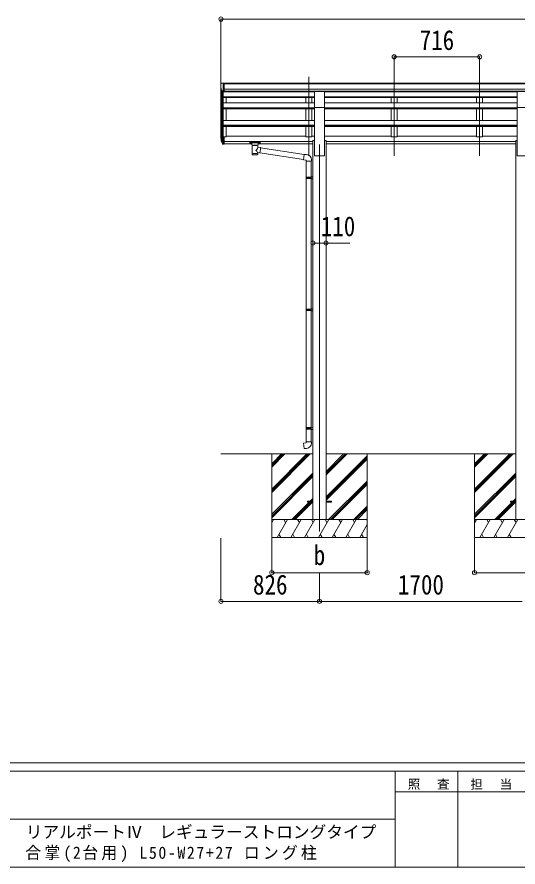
# Model space of a CAD drawing. Units: millimetres at full size, sheet at 1:35. Extents: x -9783 to 9892, y -6828 to 6752.
# Drawn here: x 36 to 4235, y -6828 to 303 of the extents above; entities that cross this region are included whole.
import ezdxf
from ezdxf.enums import TextEntityAlignment as Align

# ---------------------------------------------------------------- set-up
doc = ezdxf.new("R2010")
doc.units = ezdxf.units.MM
doc.header["$LTSCALE"] = 35
doc.header["$PDMODE"] = 32
doc.header["$PDSIZE"] = 35
for name, color, linetype, lineweight in [('0-0_0', 7, 'Continuous', 9), ('0-1_本体', 4, 'Continuous', 9), ('0-2_部品', 7, 'Continuous', 9), ('0-8_PARTS2', 2, 'Continuous', 9), ('0-A_寸法', 6, 'Continuous', 9), ('F-0_240', 7, 'Continuous', 9)]:
    doc.layers.add(name, color=color, linetype=linetype, lineweight=lineweight)
doc.styles.add('ＭＳ ゴシック', font='')
doc.styles.get('ＭＳ ゴシック').set_extended_font_data('MS Gothic')

msp = doc.modelspace()

# ---------------------------------------------------------------- linework, layer by layer
at = {"layer": '0-0_0'}
for p, q in [((1745.4, -3363.04), (2516.4, -3363.04)), ((2171.4, -3363.04), (2171.4, -4063.04)), ((2171.4, -3657.21), (2465.58, -3363.04)), ((2171.4, -3671.36), (2479.72, -3363.04)), ((2171.4, -3685.5), (2493.86, -3363.04)), ((2171.4, -3473.37), (2281.73, -3363.04)), ((2171.4, -3459.23), (2267.59, -3363.04)), ((2171.4, -3445.08), (2253.44, -3363.04)), ((2626.4, -3363.04), (4216.4, -3363.04)), ((2626.4, -3538.87), (2802.23, -3363.04)), ((2626.4, -3524.73), (2788.09, -3363.04)), ((2626.4, -3510.58), (2773.94, -3363.04)), ((2626.4, -3722.71), (2971.4, -3377.72)), ((2626.4, -3736.86), (2971.4, -3391.86)), ((2626.4, -3751), (2971.4, -3406)), ((2971.4, -3363.04), (2971.4, -4063.04)), ((3871.4, -3363.04), (3871.4, -4063.04)), ((3871.4, -3657.21), (4165.58, -3363.04)), ((3871.4, -3671.36), (4179.72, -3363.04)), ((3871.4, -3685.5), (4193.86, -3363.04)), ((3871.4, -3473.37), (3981.73, -3363.04)), ((3871.4, -3459.23), (3967.59, -3363.04)), ((3871.4, -3445.08), (3953.44, -3363.04)), ((2171.4, -3869.35), (2516.4, -3524.35)), ((2171.4, -3883.49), (2516.4, -3538.49)), ((2171.4, -3897.63), (2516.4, -3552.63)), ((3871.4, -3869.35), (4216.4, -3524.35)), ((3871.4, -3883.49), (4216.4, -3538.49)), ((3871.4, -3897.63), (4216.4, -3552.63)), ((2648.21, -3913.04), (2971.4, -3589.85)), ((2662.35, -3913.04), (2971.4, -3603.99)), ((2676.49, -3913.04), (2971.4, -3618.13)), ((2339.84, -3913.04), (2485.34, -3767.54)), ((2353.98, -3913.04), (2499.48, -3767.54)), ((2368.12, -3913.04), (2513.62, -3767.54)), ((2494.34, -3758.54), (2516.4, -3736.48)), ((2508.48, -3758.54), (2516.4, -3750.62)), ((4039.84, -3913.04), (4185.34, -3767.54)), ((4053.98, -3913.04), (4199.48, -3767.54)), ((4068.12, -3913.04), (4213.62, -3767.54)), ((4194.34, -3758.54), (4216.4, -3736.48)), ((4208.48, -3758.54), (4216.4, -3750.62)), ((2860.34, -3913.04), (2971.4, -3801.98)), ((2874.48, -3913.04), (2971.4, -3816.12)), ((2888.62, -3913.04), (2971.4, -3830.26)), ((2971.4, -3913.04), (2171.4, -3913.04)), ((2171.4, -3940.54), (2187.28, -3913.04)), ((2216.14, -4063.04), (2302.75, -3913.04)), ((2287.75, -3939.02), (2272.75, -3913.04)), ((2331.61, -4063.04), (2418.22, -3913.04)), ((2403.22, -3939.02), (2388.21, -3913.04)), ((2447.08, -4063.04), (2533.69, -3913.04)), ((2518.69, -3939.02), (2503.68, -3913.04)), ((2562.55, -4063.04), (2649.16, -3913.04)), ((2634.16, -3939.02), (2619.16, -3913.04)), ((2678.02, -4063.04), (2764.63, -3913.04)), ((2749.63, -3939.02), (2734.63, -3913.04)), ((2793.49, -4063.04), (2880.1, -3913.04)), ((2850.1, -3913.04), (2865.1, -3939.02)), ((2965.57, -3913.04), (2971.4, -3923.14)), ((4671.4, -3913.04), (3871.4, -3913.04)), ((3871.4, -3940.54), (3887.28, -3913.04)), ((3916.14, -4063.04), (4002.75, -3913.04)), ((3987.75, -3939.02), (3972.75, -3913.04)), ((4031.61, -4063.04), (4118.22, -3913.04)), ((4103.22, -3939.02), (4088.21, -3913.04)), ((4147.08, -4063.04), (4233.69, -3913.04)), ((4218.69, -3939.02), (4203.68, -3913.04)), ((2908.96, -4063.04), (2971.4, -3954.9)), ((2171.4, -4063.04), (2971.4, -4063.04)), ((2231.14, -4037.06), (2246.14, -4063.04)), ((2346.61, -4037.06), (2361.61, -4063.04)), ((2462.08, -4037.06), (2477.08, -4063.04)), ((2577.55, -4037.06), (2592.55, -4063.04)), ((2693.02, -4037.06), (2708.02, -4063.04)), ((2808.49, -4037.06), (2823.49, -4063.04)), ((2923.96, -4037.06), (2938.96, -4063.04)), ((3871.4, -4063.04), (4671.4, -4063.04)), ((3931.14, -4037.06), (3946.14, -4063.04)), ((4046.61, -4037.06), (4061.61, -4063.04)), ((4162.08, -4037.06), (4177.08, -4063.04))]:
    msp.add_line(p, q, dxfattribs=at)
at = {"layer": '0-1_本体'}
for p, q in [((1771.9, -253.5), (6770.9, -253.5)), ((1771.9, -258.86), (6770.9, -258.86)), ((1745.4, -703.77), (1745.4, -290.25)), ((1749.68, -309.05), (1749.68, -728.03)), ((1759.4, -324.41), (1759.4, -746.03)), ((1765.4, -323.88), (1765.4, -701.6)), ((1765.4, -325.38), (2528.9, -325.38)), ((1771.9, -302.38), (6770.9, -302.38)), ((1771.9, -320.05), (6770.9, -320.05)), ((2528.9, -322.42), (1771.9, -322.42)), ((2456.4, -322.42), (2456.4, -325.38)), ((2506.4, -322.42), (2506.4, -325.38)), ((2613.9, -322.42), (4228.9, -322.42)), ((2613.9, -325.38), (4228.9, -325.38)), ((3172.4, -322.42), (3172.4, -325.38)), ((3222.4, -322.42), (3222.4, -325.38)), ((3888.4, -322.42), (3888.4, -325.38)), ((3938.4, -322.42), (3938.4, -325.38)), ((1765.4, -367.33), (2528.9, -367.33)), ((1765.4, -369.03), (2528.9, -369.03)), ((1765.4, -372.81), (2528.9, -372.81)), ((1765.4, -418.24), (2528.9, -418.24)), ((1790.4, -418.24), (1790.4, -372.81)), ((2456.4, -372.81), (2456.4, -418.24)), ((2506.4, -372.81), (2506.4, -418.24)), ((2613.9, -367.33), (4228.9, -367.33)), ((2613.9, -369.03), (4228.9, -369.03)), ((2613.9, -372.81), (4228.9, -372.81)), ((2613.9, -418.24), (4228.9, -418.24)), ((3172.4, -372.81), (3172.4, -418.24)), ((3222.4, -372.81), (3222.4, -418.24)), ((3888.4, -372.81), (3888.4, -418.24)), ((3938.4, -372.81), (3938.4, -418.24)), ((1765.4, -458.82), (2528.9, -458.82)), ((1765.4, -460.51), (2528.9, -460.51)), ((1765.4, -467.37), (2528.9, -467.37)), ((1790.4, -566.48), (1790.4, -467.37)), ((2456.4, -467.37), (2456.4, -566.48)), ((2506.4, -467.37), (2506.4, -566.48)), ((2528.9, -863.03), (2528.9, -456.08)), ((2613.9, -863.03), (2613.9, -456.08)), ((2613.9, -458.82), (4228.9, -458.82)), ((2613.9, -460.51), (4228.9, -460.51)), ((2613.9, -467.37), (4228.9, -467.37)), ((3172.4, -467.37), (3172.4, -566.48)), ((3222.4, -467.37), (3222.4, -566.48)), ((3888.4, -467.37), (3888.4, -566.48)), ((3938.4, -467.37), (3938.4, -566.48)), ((4228.9, -863.03), (4228.9, -456.08)), ((1765.4, -566.48), (2528.9, -566.48)), ((2613.9, -566.48), (4228.9, -566.48)), ((1765.4, -605.62), (2528.9, -605.62)), ((1765.4, -607.29), (2528.9, -607.29)), ((1765.4, -616.93), (2528.9, -616.93)), ((1790.4, -702.43), (1790.4, -616.93)), ((2456.4, -616.93), (2456.4, -702.43)), ((2613.9, -605.62), (4228.9, -605.62)), ((2613.9, -607.29), (4228.9, -607.29)), ((2613.9, -616.93), (4228.9, -616.93)), ((3172.4, -616.93), (3172.4, -702.43)), ((3888.4, -616.93), (3888.4, -702.43)), ((1771.9, -702.43), (1790.4, -702.43)), ((1790.4, -697.21), (2456.4, -697.21)), ((2506.4, -697.21), (2528.9, -697.21)), ((2613.9, -697.21), (3172.4, -697.21)), ((3222.4, -697.21), (3888.4, -697.21)), ((3938.4, -697.21), (4228.9, -697.21)), ((1771.9, -741.52), (2516.4, -741.52)), ((1771.9, -742.9), (2516.4, -742.9)), ((1771.9, -760.07), (2003.4, -760.07)), ((2057.4, -760.07), (2516.4, -760.07)), ((2516.4, -733.03), (2528.9, -733.03)), ((2516.4, -733.03), (2516.4, -3913.03)), ((2613.9, -733.03), (2626.4, -733.03)), ((2626.4, -733.03), (2626.4, -3913.03)), ((2626.4, -741.52), (4216.4, -741.52)), ((2626.4, -742.9), (4216.4, -742.9)), ((2626.4, -760.07), (4216.4, -760.07)), ((4216.4, -733.03), (4228.9, -733.03)), ((4216.4, -733.03), (4216.4, -3913.03)), ((2528.9, -863.03), (2613.9, -863.03)), ((4228.9, -863.03), (4313.9, -863.03))]:
    msp.add_line(p, q, dxfattribs=at)
for points in [[(2506.4, -616.93), (2506.4, -702.43), (2456.4, -702.43)], [(3222.4, -616.93), (3222.4, -702.43), (3172.4, -702.43)], [(3938.4, -616.93), (3938.4, -702.43), (3888.4, -702.43)]]:
    msp.add_lwpolyline(points, dxfattribs=at)
at = {"layer": '0-2_部品'}
for p, q in [((1743.4, -261.27), (1743.4, -261.9)), ((1750.31, -252.47), (1746.24, -258.27)), ((1753.4, -251.9), (1751.07, -252.04)), ((1753.4, -251.9), (1771.9, -251.9)), ((1765.4, -324.88), (1765.4, -251.9)), ((1771.9, -251.9), (1781.9, -251.99)), ((1771.9, -323.88), (1771.9, -251.9)), ((1781.9, -254.09), (1781.9, -251.99)), ((1757.77, -323.07), (1748.5, -307)), ((1765.4, -324.88), (1760.19, -324.56)), ((1771.9, -323.88), (1765.4, -323.88)), ((2528.9, -321.92), (2613.9, -321.92)), ((2528.9, -456.08), (2528.9, -321.92)), ((2613.9, -456.08), (2613.9, -321.92)), ((4228.9, -321.92), (4313.9, -321.92)), ((4228.9, -456.08), (4228.9, -321.92)), ((2528.9, -456.08), (2613.9, -456.08)), ((4228.9, -456.08), (4313.9, -456.08)), ((1765.4, -701.6), (1765.4, -763.48)), ((1771.9, -701.6), (1765.4, -701.6)), ((1771.9, -701.6), (1771.9, -762.66)), ((1747.79, -727.64), (1757.95, -746.81)), ((1758.96, -745.56), (1749.21, -727.14)), ((1750.38, -744.49), (1757.95, -761.98)), ((1765.4, -746.31), (1760.26, -746.31)), ((1765.4, -748.31), (1760.55, -748.31)), ((1765.4, -763.48), (1760.55, -763.48)), ((1771.9, -739.91), (1765.4, -739.91)), ((1771.9, -745.31), (1765.4, -745.31)), ((1771.9, -762.66), (1765.4, -762.66)), ((1986.9, -748.37), (1986.9, -759.13)), ((1986.9, -748.56), (1986.9, -750.11)), ((1988.9, -747.71), (2071.9, -747.71)), ((1988.9, -749.89), (2071.9, -749.89)), ((1988.9, -759.8), (2003.4, -759.8)), ((2003.4, -766.6), (2003.4, -756.33)), ((2007.5, -771.1), (2007.48, -851.4)), ((2053.3, -788.68), (2053.3, -771.09)), ((2057.4, -766.6), (2057.4, -756.33)), ((2057.4, -759.8), (2071.9, -759.8)), ((2073.9, -748.37), (2073.9, -759.13)), ((2078.52, -792.58), (2053.3, -788.67)), ((2053.32, -851.4), (2053.3, -834.77)), ((2053.3, -835.02), (2071.5, -837.84)), ((2078.52, -792.58), (2071.5, -837.84)), ((2438.67, -893.02), (2071.77, -836.1)), ((2442.33, -851.09), (2078.21, -794.6)), ((2463.32, -851.21), (2442.48, -849.39)), ((2458.4, -906.96), (2504.4, -906.96)), ((2460.4, -906.96), (2460.4, -1040.95)), ((2502.4, -906.96), (2502.4, -1038.39)), ((2504.4, -906.96), (2504.4, -896.04)), ((2458.4, -1042.95), (2459.4, -1040.95)), ((2458.4, -1042.95), (2502.4, -1042.95)), ((2458.4, -1042.95), (2458.4, -1050.95)), ((2458.4, -1050.95), (2502.4, -1050.95)), ((2458.4, -1050.95), (2459.4, -1052.95)), ((2459.4, -1040.95), (2502.4, -1040.95)), ((2459.4, -1052.95), (2502.4, -1052.95)), ((2460.4, -1052.95), (2460.4, -2147.14)), ((2497.92, -1042.95), (2497.49, -1040.95)), ((2500.4, -1038.45), (2516.4, -1037.98)), ((2500.4, -1040.45), (2500.4, -1038.45)), ((2500.4, -1040.45), (2502.4, -1040.45)), ((2500.4, -1055.45), (2500.4, -1053.45)), ((2500.4, -1055.45), (2516.4, -1055.92)), ((2502.4, -1055.51), (2502.4, -2144.58)), ((2516.4, -1037.98), (2516.4, -1055.92)), ((2458.4, -2149.14), (2459.4, -2147.14)), ((2458.4, -2149.14), (2502.4, -2149.14)), ((2458.4, -2149.14), (2458.4, -2157.14)), ((2458.4, -2157.14), (2502.4, -2157.14)), ((2458.4, -2157.14), (2459.4, -2159.14)), ((2459.4, -2147.14), (2502.4, -2147.14)), ((2459.4, -2159.14), (2502.4, -2159.14)), ((2460.4, -2159.14), (2460.4, -3142.3)), ((2497.92, -2149.14), (2497.49, -2147.14)), ((2500.4, -2144.64), (2516.4, -2144.17)), ((2500.4, -2146.64), (2500.4, -2144.64)), ((2500.4, -2146.64), (2502.4, -2146.64)), ((2500.4, -2161.64), (2500.4, -2159.64)), ((2500.4, -2161.64), (2516.4, -2162.11)), ((2502.4, -2161.7), (2502.4, -3139.74)), ((2516.4, -2144.17), (2516.4, -2162.11)), ((2458.4, -3144.3), (2459.4, -3142.3)), ((2458.4, -3144.3), (2502.4, -3144.3)), ((2458.4, -3144.3), (2458.4, -3152.3)), ((2458.4, -3152.3), (2502.4, -3152.3)), ((2458.4, -3152.3), (2459.4, -3154.3)), ((2459.4, -3142.3), (2502.4, -3142.3)), ((2459.4, -3154.3), (2502.4, -3154.3)), ((2460.4, -3154.3), (2460.4, -3260.44)), ((2497.92, -3144.3), (2497.49, -3142.3)), ((2500.4, -3139.8), (2516.4, -3139.33)), ((2500.4, -3141.8), (2500.4, -3139.8)), ((2500.4, -3141.8), (2502.4, -3141.8)), ((2500.4, -3156.8), (2500.4, -3154.8)), ((2500.4, -3156.8), (2516.4, -3157.27)), ((2502.4, -3156.86), (2502.4, -3260.44)), ((2516.4, -3139.33), (2516.4, -3157.27)), ((2458.4, -3260.44), (2504.4, -3260.44)), ((2458.4, -3270.44), (2458.4, -3260.44)), ((2504.4, -3260.44), (2504.4, -3271.35))]:
    msp.add_line(p, q, dxfattribs=at)
at = {"layer": '0-2_部品', "color": 4}
for p, q in [((2471.4, -3758.53), (2471.4, -3767.53)), ((2516.4, -3758.53), (2471.4, -3758.53)), ((2516.4, -3767.53), (2471.4, -3767.53)), ((2671.4, -3758.53), (2626.4, -3758.53)), ((2671.4, -3767.53), (2626.4, -3767.53)), ((2671.4, -3758.53), (2671.4, -3767.53)), ((4171.4, -3758.53), (4171.4, -3767.53)), ((4216.4, -3758.53), (4171.4, -3758.53)), ((4216.4, -3767.53), (4171.4, -3767.53))]:
    msp.add_line(p, q, dxfattribs=at)
at = {"layer": '0-2_部品'}
for points in [[(1986.9, -748.37), (1986.94, -748.18), (1987.02, -748.04), (1987.12, -747.95), (1987.22, -747.89), (1987.34, -747.84), (1987.63, -747.78), (1988.12, -747.73), (1988.66, -747.71), (1988.9, -747.71)], [(1986.9, -759.13), (1986.94, -759.33), (1987.02, -759.46), (1987.12, -759.56), (1987.22, -759.62), (1987.34, -759.66), (1987.63, -759.73), (1988.12, -759.77), (1988.66, -759.79), (1988.9, -759.8)], [(2003.44, -766.55), (2003.41, -766.9), (2003.66, -767.86), (2004.18, -768.74), (2004.98, -769.58), (2006.1, -770.38), (2007.5, -771.1)], [(2053.3, -771.09), (2053.53, -771), (2054.89, -770.26), (2056, -769.42), (2056.76, -768.55), (2057.22, -767.65), (2057.39, -766.77)], [(2071.9, -747.71), (2072.25, -747.71), (2072.78, -747.74), (2073.23, -747.79), (2073.53, -747.87), (2073.7, -747.97), (2073.82, -748.1), (2073.89, -748.28), (2073.9, -748.37)], [(2071.9, -759.8), (2072.25, -759.79), (2072.78, -759.77), (2073.23, -759.72), (2073.53, -759.64), (2073.7, -759.54), (2073.82, -759.4), (2073.89, -759.22), (2073.9, -759.13)], [(2442.48, -849.39), (2438.47, -895.21), (2458.4, -896.96), (2458.4, -906.96)], [(2497.92, -1042.95), (2497.92, -1050.95), (2497.49, -1052.95)], [(2500.4, -1053.45), (2502.4, -1053.45), (2502.4, -1040.45)], [(2497.92, -2149.14), (2497.92, -2157.14), (2497.49, -2159.14)], [(2500.4, -2159.64), (2502.4, -2159.64), (2502.4, -2146.64)], [(2497.92, -3144.3), (2497.92, -3152.3), (2497.49, -3154.3)], [(2500.4, -3154.8), (2502.4, -3154.8), (2502.4, -3141.8)], [(2463.32, -3316.18), (2442.48, -3318), (2438.47, -3272.18), (2458.4, -3270.44)]]:
    msp.add_lwpolyline(points, dxfattribs=at)
for centre, radius, start, end in [((1746.4, -261.27), 3, 93, 180), ((1945.4, -261.9), 202, 180, 192.90261), ((1751.13, -253.04), 1, 93.5, 145), ((1760.37, -321.57), 3, 210, 266.5), ((1834.06, -705.47), 89.07, 174.49576, 194.41188), ((1833.35, -701.19), 88.05, 177.22392, 197.21071), ((1878.62, -708.41), 133.22, 183.27987, 195.71302), ((1760.55, -745.31), 3, 210, 270), ((1760.55, -760.48), 3, 210, 270), ((1760.26, -744.81), 1.5, 210, 270), ((2459.4, -896.04), 45, 0, 85), ((2459.4, -3271.35), 45, 275, 0)]:
    msp.add_arc(centre, radius, start, end, dxfattribs=at)
for centre, major_axis, ratio, start_param, end_param in [((1988.9, -750.11), (2, 0), 0.109601, 1.5707963, 3.1415927), ((2030.4, -756.33), (27, 0), 0.122176, 6.2831853, 9.424778), ((2030.41, -771.56), (-22.91, 0.42), 0.072511, 0.0008029, 1.5715993), ((2030.41, -773.18), (-22.91, 0.42), 0.072511, 0.0008029, 1.5715993), ((2030.39, -771.56), (22.92, 0.42), 0.07247, 4.71158, 6.2823764), ((2030.39, -773.18), (22.92, 0.42), 0.07247, 4.71158, 6.2823764), ((2041.4, -766.6), (16, 0), 0.361356, 6.2636979, 6.2831853), ((2071.9, -750.11), (2, 0), 0.109601, 0, 1.5707963), ((2030.4, -851.4), (22.92, 0), 0.101955, 3.1415499, 6.2833984), ((2030.4, -838.96), (22.91, 0), 0.122865, 3.1415927, 6.2831853), ((2030.4, -815.22), (-22.81, -26.62), 0.234429, 1.6855472, 3.1268519), ((2032.95, -812.57), (20.32, -22.25), 0.045535, 0.0389954, 1.3075346)]:
    msp.add_ellipse(centre, major_axis=major_axis, ratio=ratio, start_param=start_param, end_param=end_param, dxfattribs=at)
at = {"layer": '0-8_PARTS2'}
for p, q in [((2481.4, -860.69), (2481.4, -198.17)), ((3197.4, -860.69), (3197.4, -198.17)), ((3913.4, -860.69), (3913.4, -198.17)), ((2571.4, -766.9), (2571.4, -4013.04))]:
    msp.add_line(p, q, dxfattribs=at)
at = {"layer": '0-A_寸法'}
for p, q in [((1745.4, 285.32), (1745.4, -260.3)), ((1745.4, 285.32), (6797.4, 285.32)), ((3197.4, -31.3), (3197.4, -260.3)), ((3197.4, -31.3), (3913.4, -31.3)), ((3913.4, -31.3), (3913.4, -260.3)), ((2516.4, -1593.22), (2626.4, -1593.22)), ((2626.4, -1593.22), (2826.4, -1593.22)), ((1745.4, -4599.4), (1745.4, -4070.46)), ((2171.4, -4359.43), (2171.4, -4070.46)), ((2971.4, -4359.43), (2971.4, -4070.46)), ((3871.4, -4359.43), (3871.4, -4070.46)), ((2171.4, -4359.43), (2971.4, -4359.43)), ((2571.4, -4599.4), (2571.4, -4359.43)), ((3871.4, -4359.43), (4671.4, -4359.43)), ((1745.4, -4599.4), (2571.4, -4599.4)), ((2571.4, -4599.4), (4271.4, -4599.4))]:
    msp.add_line(p, q, dxfattribs=at)
for p in [(1745.4, 285.32), (3197.4, -31.3), (3913.4, -31.3), (2516.4, -1593.22), (2626.4, -1593.22), (2171.4, -4359.43), (2971.4, -4359.43), (3871.4, -4359.43), (1745.4, -4599.4), (2571.4, -4599.4)]:
    msp.add_point(p, dxfattribs=at)
at = {"layer": 'F-0_240', "color": 5}
for p, q in [((-9783.03, -5953.1), (9396.97, -5953.1)), ((-9783.03, -6023.1), (6285.75, -6023.1)), ((3205.75, -6023.1), (3205.75, -6828.1)), ((3730.75, -6023.1), (3730.75, -6828.1)), ((3205.75, -6198.1), (5305.75, -6198.1)), ((-3969.25, -6425.6), (3205.75, -6425.6)), ((-9783.03, -6828.1), (9396.97, -6828.1))]:
    msp.add_line(p, q, dxfattribs=at)

# ---------------------------------------------------------------- texts
at = {"layer": '0-A_寸法', "color": 7, "style": 'ＭＳ ゴシック', "width": 0.85}
for s, p in [('716', (3411.02, -24.3)), ('110', (2582.02, -1586.22)), ('b', (2523.27, -4345.05)), ('826', (2014.02, -4592.4)), ('1700', (3228.9, -4592.4))]:
    msp.add_text(s, height=166.8, dxfattribs=at).set_placement(p, align=Align.BOTTOM_LEFT)
at = {"layer": 'F-0_240', "style": 'ＭＳ ゴシック'}
msp.add_text('リアルポートⅣ\u3000レギュラーストロングタイプ', height=102.6, dxfattribs=at).set_placement((109.35, -6616.22), align=Align.BOTTOM_LEFT)
at = {"layer": 'F-0_240', "attachment_point": 7, "style": 'ＭＳ ゴシック'}
for s, insert, char_height in [('\\T1.17;照\u3000査', (3310.76, -6180.6), 76.98), ('\\T1.17;担\u3000当', (3835.76, -6180.6), 76.98), ('\\T1.2;\\W0.95;合掌(2台用)\\~L50-W27+27\\~ロング柱', (105.77, -6786.55), 102.6)]:
    msp.add_mtext(s, dxfattribs=dict(at, insert=insert, char_height=char_height))

doc.saveas('drawing.dxf')
